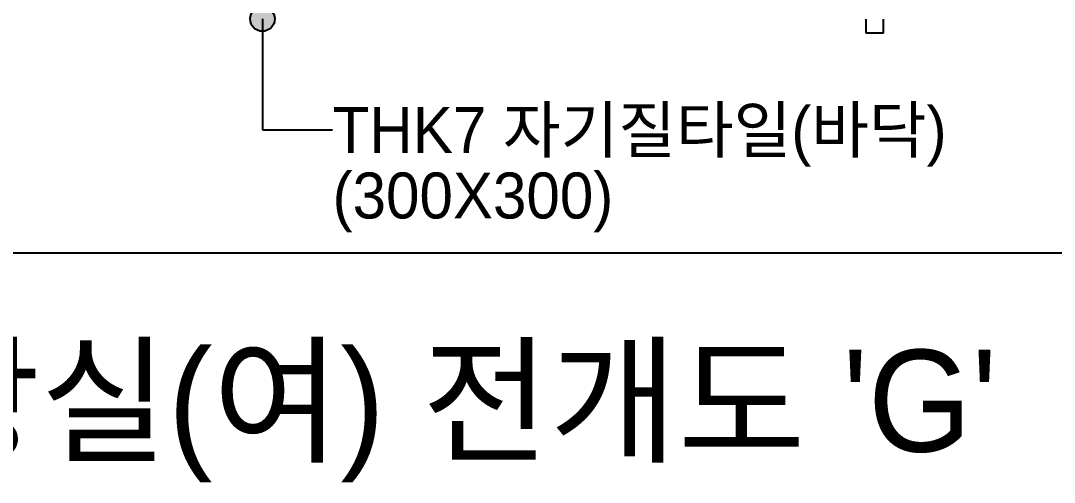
# Model space of a CAD drawing. Header units: millimetres. Extents: x 555 to 100215, y 750 to 17024.
# Drawn here: x 88949 to 90838, y 831 to 1675 of the extents above; entities that cross this region are included whole.
import ezdxf
from ezdxf.enums import TextEntityAlignment as Align

# ---------------------------------------------------------------- set-up
doc = ezdxf.new("R2010")
doc.units = ezdxf.units.MM
for name, color, linetype in [('4A.TEC TEXT', 7, 'Continuous'), ('4A.TEC TEXT 2', 3, 'Continuous'), ('ELE', 7, 'Continuous'), ('SY', 1, 'Continuous')]:
    doc.layers.add(name, color=color, linetype=linetype)
doc.styles.add('나눔고딕', font='')
doc.styles.add('돋움', font='')
doc.styles.get('나눔고딕').set_extended_font_data('Dotum')
doc.styles.get('돋움').set_extended_font_data('Dotum')

# ---------------------------------------------------------------- blocks, each defined once
blk = doc.blocks.new('세면대2')
at = {"layer": 'ELE', "color": 8}
for p, q in [((2034933.1, -278041.2), (2034933.1, -278015.1)), ((2034964.9, -278041.2), (2034964.9, -278015.1)), ((2034933.1, -278041.2), (2034964.9, -278041.2))]:
    blk.add_line(p, q, dxfattribs=at)

msp = doc.modelspace()

# ---------------------------------------------------------------- hatches: boundary and pattern name
at = {"layer": 'SY', "ltscale": 0.05}
h = msp.add_hatch(color=256, dxfattribs=at)
edge = h.paths.add_edge_path()
edge.add_arc((89390.84, 1678.03), 22.53, -360, 0, ccw=False)

# ---------------------------------------------------------------- linework, layer by layer
at = {"color": 4}
msp.add_line((97875, 1250), (76155, 1250), dxfattribs=at)
at = {"layer": 'SY', "ltscale": 0.05}
for p, q in [((89390.84, 1678.03, 0), (89390.84, 1475.21, 0)), ((89390.84, 1475.21, 0), (89519.06, 1475.21, 0))]:
    msp.add_line(p, q, dxfattribs=at)
msp.add_circle((89390.84, 1678.03, 0), 22.53, dxfattribs=at)

# ---------------------------------------------------------------- block references
at = {"xscale": -1}
msp.add_blockref('세면대2', (2125459.25, 279693.03, 0), dxfattribs=at)

# ---------------------------------------------------------------- texts
at = {"layer": '4A.TEC TEXT', "style": '돋움'}
for s, p in [('THK7 자기질타일(바닥)', (89519.06, 1475.21, 0)), ('(300X300)', (89519.06, 1355.21, 0))]:
    msp.add_text(s, height=84, dxfattribs=at).set_placement(p, align=Align.MIDDLE_LEFT)
at = {"layer": '4A.TEC TEXT 2', "color": 3, "style": '나눔고딕'}
msp.add_text("화장실(여) 전개도 'G'", height=186.3, dxfattribs=at).set_placement((89625.51, 979.86), align=Align.MIDDLE_CENTER)

doc.saveas('drawing.dxf')
